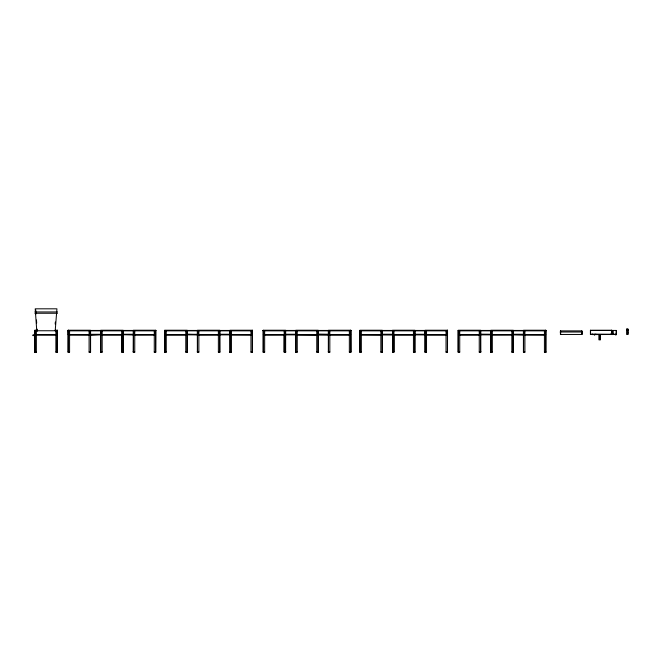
<?xml version="1.0" encoding="UTF-8"?>
<svg xmlns="http://www.w3.org/2000/svg" width="661" height="661" viewBox="0 0 661 661"><rect width="100%" height="100%" fill="white"/><g stroke="black" fill="none" stroke-linecap="round" stroke-linejoin="round"><path stroke-width="0.99" d="M611.673 330.285L611.673 334.309L611.747 330.285M100.86 334.458L90.26 334.83L90.276 330.756M122.64 334.64L122.913 330.756M133.828 334.739L122.673 334.425M186.956 330.756L186.931 334.557M285.354 330.756L285.345 334.813L284.461 334.772M317.784 330.756L317.784 334.929L317.941 330.756M447.373 334.458L447.224 330.285M447.191 334.557L447.224 334.458M480.431 334.772L480.448 330.756M594.52 334.458L594.974 334.458M55.185 324.088L55.334 322.047M55.21 330.731L56.92 308.819L35.215 308.819L36.76 330.731M90.284 334.458L90.193 334.904L90.119 330.756M122.863 334.788L122.649 334.326M491.453 334.615L491.445 330.756L491.396 335.201M90.251 334.846L100.86 334.615M480.407 334.846L479.539 334.772M122.731 334.615L122.616 330.756M328.814 334.458L317.635 334.276M381.694 334.582L381.686 334.739M615.862 334.458L615.391 334.309M122.822 334.879L121.971 334.772M381.951 334.606L382.033 330.756M381.942 334.763L381.141 334.772M447.059 330.756L447.167 334.879M155.302 330.756L155.302 334.929L155.451 330.756M186.848 334.615L186.063 334.772M512.862 330.756L512.862 334.929L513.019 330.756M317.635 330.756L317.635 334.582M251.981 330.756L251.981 334.929L252.221 330.285M56.904 330.756L56.904 334.929L57.061 330.756M90.16 334.92L89.384 334.772M414.472 330.756L414.472 334.929L414.629 330.756M447.1 334.92L446.324 334.772M155.318 334.929L154.558 334.772M218.659 334.772L219.543 334.813L219.551 330.756M512.886 334.929L512.126 334.772M524.826 334.846L544.49 334.929L544.598 334.367L544.714 334.929L545.49 334.92L545.655 330.285M219.394 334.929L219.394 330.756M251.981 334.929L251.13 334.367L250.998 334.929L231.358 334.83M317.784 334.929L317.049 334.772M349.636 334.772L350.528 334.813L350.528 330.756M545.449 334.929L545.449 330.756M34.835 311.951L57.532 311.951M34.835 313.256L57.532 313.256M626.611 329.104L627.95 329.104L627.95 334.458L626.611 334.458L626.611 329.104L627.504 330.665L627.504 332.896L627.95 332.896M36.363 330.756L36.363 352.181L34.868 352.181L34.876 330.285L37.181 330.285M55.078 330.285L57.383 330.285L57.218 351.875M68.091 330.285L90.598 330.285M100.687 330.285L123.186 330.285M133.274 330.285L155.773 330.285L155.756 352.181L154.269 352.181L154.269 330.756M187.278 330.285L164.779 330.285L164.771 352.181L166.258 352.181L166.258 330.756M197.366 330.285L219.865 330.285M229.954 330.285L252.461 330.285L252.436 352.181L250.957 352.181L250.957 330.756M285.676 330.285L263.169 330.285L263.161 352.181L264.656 352.181L264.656 330.756M295.764 330.285L318.263 330.285M328.352 330.285L350.851 330.285L350.842 352.181L349.347 352.181L349.347 330.756M382.355 330.285L359.857 330.285L359.881 352.181L361.336 352.181L361.336 330.756M392.444 330.285L414.943 330.285M425.031 330.285L447.538 330.285L447.505 352.181L446.035 352.181L446.035 330.756M480.754 330.285L458.247 330.285L458.255 352.181L459.734 352.181L459.734 330.756M490.842 330.285L513.341 330.285M523.429 330.285L545.928 330.285L545.837 352.181M590.397 330.285L611.822 330.285L611.822 334.309M34.876 330.442L37.561 330.442M55.078 330.442L57.375 330.442M68.091 330.442L155.773 330.442M164.779 330.442L252.452 330.442M263.169 330.442L350.851 330.442M359.857 330.442L447.53 330.442M458.247 330.442L545.928 330.442M591.512 330.442L616.358 330.442L616.349 334.458L591.174 334.309M34.876 330.599L37.553 330.599M55.078 330.599L57.375 330.599M68.091 330.599L155.765 330.599M164.771 330.599L252.452 330.599M263.169 330.599L350.842 330.599M359.848 330.599L447.53 330.599M545.92 330.599L458.247 330.599L458.238 352.181M627.504 330.665L627.95 330.665M34.868 330.756L57.375 330.756M68.083 330.756L155.765 330.756M164.771 330.756L252.444 330.756M263.161 330.756L350.842 330.756M359.848 330.756L447.522 330.756M458.238 330.756L545.92 330.756M560.594 333.342L560.264 332.004L582.134 332.004L581.804 333.342M36.19 334.367L36.281 334.929M90.681 334.309L100.596 334.309L100.588 334.772M154.335 334.367L154.335 334.929M187.369 334.309L197.275 334.309L197.267 334.772M197.523 334.309L197.97 334.268M198.787 334.367L198.771 334.929L218.427 334.879M316.933 334.367L316.826 334.929L297.161 334.929M317.627 334.268L318.106 334.309M328.261 334.309L318.346 334.309L318.346 334.772M329.773 334.367L329.748 334.929L349.413 334.929M361.278 334.367L361.253 334.929M381.719 334.268L382.198 334.309M413.505 334.367L413.505 334.929L393.849 334.929M424.94 334.309L415.034 334.309L415.025 334.772M490.751 334.309L480.836 334.309L480.828 334.772M490.991 334.309L491.462 334.268M492.255 334.367L492.238 334.929M513.423 334.309L523.338 334.309L523.33 334.772M590.397 334.309L615.945 334.309L615.945 334.929M122.632 334.466L133.737 334.458M219.692 334.458L230.425 334.458M285.205 334.458L295.913 334.458M381.694 334.425L392.915 334.458M414.769 334.458L425.353 334.499M491.503 334.458L480.233 334.367M513.159 334.458L523.892 334.458M581.953 334.458L560.437 334.458L560.462 330.888M35.033 334.615L36.074 334.772M35.711 334.582L56.59 334.582M68.926 334.582L89.805 334.582M101.521 334.582L122.392 334.582M134.109 334.582L154.988 334.582M165.614 334.582L186.493 334.582M186.733 334.582L198.036 334.615L186.741 334.326M198.201 334.582L219.08 334.582M219.683 334.615L230.425 334.615M230.788 334.582L251.667 334.582M264.003 334.582L284.883 334.582M285.197 334.615L295.913 334.615M296.591 334.582L328.814 334.929L328.814 330.756M329.186 334.582L350.066 334.582M360.691 334.582L393.642 334.772M393.278 334.582L414.158 334.582M414.761 334.615L425.345 334.656M425.866 334.582L446.745 334.582M459.081 334.582L479.96 334.582M491.503 334.615L480.241 334.582M491.668 334.582L512.548 334.582M513.159 334.615L524.627 334.929L524.851 334.367L524.826 334.929M524.264 334.582L545.143 334.582M35.025 334.772L57.218 334.772M68.24 334.772L155.608 334.772M164.928 334.772L252.295 334.772M263.318 334.772L350.685 334.772M447.373 334.772L360.005 334.772L360.138 330.756M458.395 334.772L545.763 334.772M33.05 334.912L33.075 335.705M36.281 334.863L55.945 334.912M56.904 334.929L56.168 334.772M69.496 334.846L89.161 334.929M102.083 334.904L121.748 334.904M134.67 334.896L154.335 334.846M166.175 334.929L185.84 334.92M284.23 334.879L264.574 334.929L264.483 334.367L264.367 334.929L263.59 334.92L263.4 330.442M361.253 334.863L380.918 334.92M414.472 334.929L413.736 334.772M426.436 334.912L446.101 334.929M459.651 334.929L479.308 334.912M492.238 334.879L511.903 334.83M600.229 336.019L600.229 338.258M34.876 351.718L35.372 351.718M122.632 351.718L123.186 351.718M133.274 351.718L133.877 351.718M186.733 351.718L187.278 351.718M197.366 351.718L197.97 351.718M285.238 351.718L285.676 351.718M317.611 351.718L318.263 351.718M328.352 351.718L328.839 351.718M381.703 351.718L382.355 351.718M392.444 351.718L392.989 351.718M480.2 351.718L480.754 351.718M490.842 351.718L491.437 351.718M523.429 351.718L523.859 351.718M34.876 351.875L36.363 351.875M122.632 351.875L123.177 351.875M133.274 351.875L133.869 351.875M186.724 351.875L187.278 351.875M197.366 351.875L197.97 351.875M229.954 351.875L230.383 351.875M285.238 351.875L285.668 351.875M317.611 351.875L318.255 351.875M328.352 351.875L328.839 351.875M381.703 351.875L382.355 351.875M392.444 351.875L392.989 351.875M480.2 351.875L480.745 351.875M490.834 351.875L491.437 351.875M523.421 351.875L523.859 351.875M34.876 352.024L36.363 352.024M55.879 352.024L57.375 352.024M68.091 352.024L69.579 352.024M89.095 352.024L90.59 352.024M100.679 352.024L102.166 352.024M123.177 352.024L121.682 352.024L121.69 334.342M133.266 352.024L134.761 352.024M154.269 352.024L155.765 352.024M164.771 352.024L166.266 352.024M185.782 352.024L187.27 352.024M197.358 352.024L198.854 352.024M218.37 352.024L219.865 352.024M229.954 352.024L231.441 352.024M250.957 352.024L252.452 352.024M263.169 352.024L264.656 352.024M284.172 352.024L285.668 352.024M295.756 352.024L297.243 352.024M316.759 352.024L318.255 352.024M328.343 352.024L329.839 352.024M349.347 352.024L350.842 352.024M359.848 352.024L361.344 352.024M380.86 352.024L382.347 352.024M392.436 352.024L393.931 352.024M413.447 352.024L414.943 352.024M425.031 352.024L426.519 352.024M446.035 352.024L447.53 352.024M458.247 352.024L459.734 352.024M479.25 352.024L480.745 352.024M490.834 352.024L492.321 352.024M511.837 352.024L513.333 352.024M523.421 352.024L524.917 352.024M544.424 352.024L545.92 352.024M229.945 352.181L231.441 352.181L231.441 330.756M285.659 352.181L284.172 352.181L284.172 330.756M392.436 352.181L393.931 352.181L393.931 330.756M414.934 352.181L413.447 352.181L413.447 330.756M490.826 352.181L492.321 352.181L492.321 330.756M513.283 352.181L513.324 330.756L513.333 352.181L511.837 352.181L511.837 330.756M545.92 352.181L544.424 352.181L544.424 330.756M328.79 334.929L329.55 334.772M197.829 330.756L197.771 334.912L198.564 334.772M133.596 334.673L134.472 334.772M615.796 334.309L615.796 334.929M392.849 334.763L392.75 330.756M328.814 334.772L328.542 330.756L328.5 352.181M197.771 334.763L197.672 330.756M133.72 334.615L133.555 330.756M133.712 334.929L133.737 330.756M230.268 334.64L231.152 334.772M425.345 334.458L426.229 334.772M68.405 334.458L69.289 334.772M491.14 330.756L491.148 334.813L492.04 334.772M425.345 334.788L425.279 330.756L425.337 334.772M328.666 334.483L328.666 334.061M230.268 334.813L230.251 330.756M68.397 334.788L68.29 330.442M360.162 334.772L361.055 334.772M296.07 334.772L296.963 334.772M35.735 309.835L36.025 313.909M36.462 320.015L36.685 323.072M37.123 329.178L37.272 331.211M627.76 329.104L627.818 330.665M560.437 331.657L560.437 330.888L581.953 330.888L581.928 334.458L581.804 330.888M627.884 329.104L627.818 334.458M616.201 330.442L616.275 334.458M615.573 334.458L592.405 334.582L592.405 334.061M612.912 330.442L612.937 334.458M612.805 330.442L612.788 334.458M612.16 334.458L612.053 334.061L612.053 334.615M611.045 334.309L610.929 333.904L610.929 334.458M601.436 334.458L600.097 334.557L600.221 339.82L598.891 339.82L598.891 334.458M600.097 334.458L600.114 339.82L600.081 338.258M595.817 334.061L595.817 334.615M594.677 334.458L594.677 334.929M594.52 334.309L594.52 334.929M590.554 330.285L590.554 334.309M590.43 330.285L590.405 334.309M560.594 330.888L560.635 334.458M545.738 330.285L545.763 352.181M524.908 330.756L524.908 352.181L523.421 352.181L523.421 330.756M523.892 330.756L523.892 334.772L523.71 330.756M523.636 330.756L523.578 352.181M513.176 330.756L513.176 352.181M490.983 330.756L490.983 352.181M490.85 330.756L490.875 352.181M480.696 330.756L480.737 352.181L479.25 352.181L479.25 330.756M480.588 330.756L480.588 352.181M480.283 334.061L480.274 334.772M480.274 330.756L480.233 335.201M459.445 334.772L458.552 334.772L458.527 330.756M458.709 330.756L458.709 334.772M458.404 330.442L458.395 352.181M447.381 330.285L447.373 352.181M447.282 330.285L447.365 334.615M426.519 330.756L426.519 352.181L425.023 352.181L425.023 330.756M425.494 330.756L425.494 334.772M425.188 330.756L425.18 352.181M414.934 330.756L414.893 352.181M414.778 330.756L414.778 352.181M393.931 351.875L393.939 334.342L393.749 334.772M392.965 330.756L392.907 334.929M392.634 330.756L392.593 352.181L392.485 330.756M392.345 334.772L392.353 334.309L382.446 334.309L382.438 334.772M382.298 330.756L382.339 352.181L380.86 352.181L380.86 330.756M382.19 330.756L382.19 352.181M381.884 330.756L381.843 335.201M381.761 330.756L381.777 334.772M360.319 330.756L360.319 334.772M359.939 330.756L360.005 352.181M350.694 330.285L350.817 352.181M350.694 330.285L350.685 352.181M350.371 330.756L350.371 334.929M329.831 330.756L329.831 352.181L328.343 352.181L328.343 330.756M318.247 330.756L318.255 352.181L316.759 352.181L316.759 330.756M318.098 330.756L318.098 352.181M317.685 330.756L317.751 335.201M297.243 330.756L297.243 352.181L295.748 352.181L295.798 330.756M296.219 330.756L296.219 334.772M296.062 330.756L296.045 334.772M295.905 330.756L295.905 352.181M295.665 334.772L295.674 334.309L285.759 334.309L285.75 334.772M285.651 330.756L285.618 352.181M285.511 330.756L285.511 352.181M285.197 330.756L285.197 334.929M284.346 334.772L284.23 334.367L284.18 351.718M263.632 330.756L263.632 334.772M263.326 330.285L263.318 352.181M252.279 330.285L252.295 352.181M231.358 334.929L231.375 334.367L231.267 334.772M230.416 330.756L230.416 334.772M230.102 330.756L230.102 352.181M229.97 330.756L230.045 352.181M229.863 334.772L229.871 334.309L219.956 334.309L219.948 334.772M219.766 330.756L219.857 352.181L218.37 352.181L218.37 330.756M219.7 330.756L219.7 352.181M198.854 330.756L198.854 352.181L197.358 352.181L197.375 330.756M197.887 330.756L197.928 335.201M197.457 330.756L197.515 352.181M187.27 330.756L187.261 352.181L185.782 352.181L185.782 330.756M187.113 330.756L187.113 352.181M186.807 330.756L186.766 335.201M165.977 334.772L165.093 334.813L165.076 330.756M165.242 330.756L165.242 334.772M164.928 330.756L164.928 352.181M164.796 330.285L164.804 352.181M155.699 330.285L155.608 352.181M134.753 330.756L134.753 352.181L133.266 352.181L133.34 330.756M133.811 330.756L133.828 335.201M133.431 330.756L133.423 352.181M133.175 334.772L133.183 334.309L123.268 334.309L123.268 334.772M123.177 330.756L123.177 352.181L121.682 352.181L121.682 330.756M123.02 330.756L123.02 352.181M122.706 330.756L122.673 335.201M102.166 330.756L102.166 352.181L100.679 352.181L100.679 330.756M102.1 334.863L102.1 334.367L101.885 334.929L100.993 334.772L100.91 330.756M101.141 330.756L101.141 334.772M100.836 330.756L100.827 352.181M90.582 330.756L90.582 352.181L89.095 352.181L89.095 330.756M90.433 330.756L90.433 352.181M90.408 330.756L90.35 334.772M69.579 330.756L69.579 352.181L68.083 352.181L68.116 330.285M68.554 330.756L68.554 334.772M68.405 330.285L68.397 334.772M68.248 330.285L68.24 352.181M57.358 330.285L57.367 352.181L55.879 352.181L55.879 330.756M57.226 330.285L57.218 352.181M35.347 330.442L35.347 334.772L35.19 330.285M35.339 330.756L35.339 334.929M34.942 330.285L35.025 352.181M33.48 335.02L33.48 335.598M33.141 335.02L33.141 335.598"/></g></svg>
